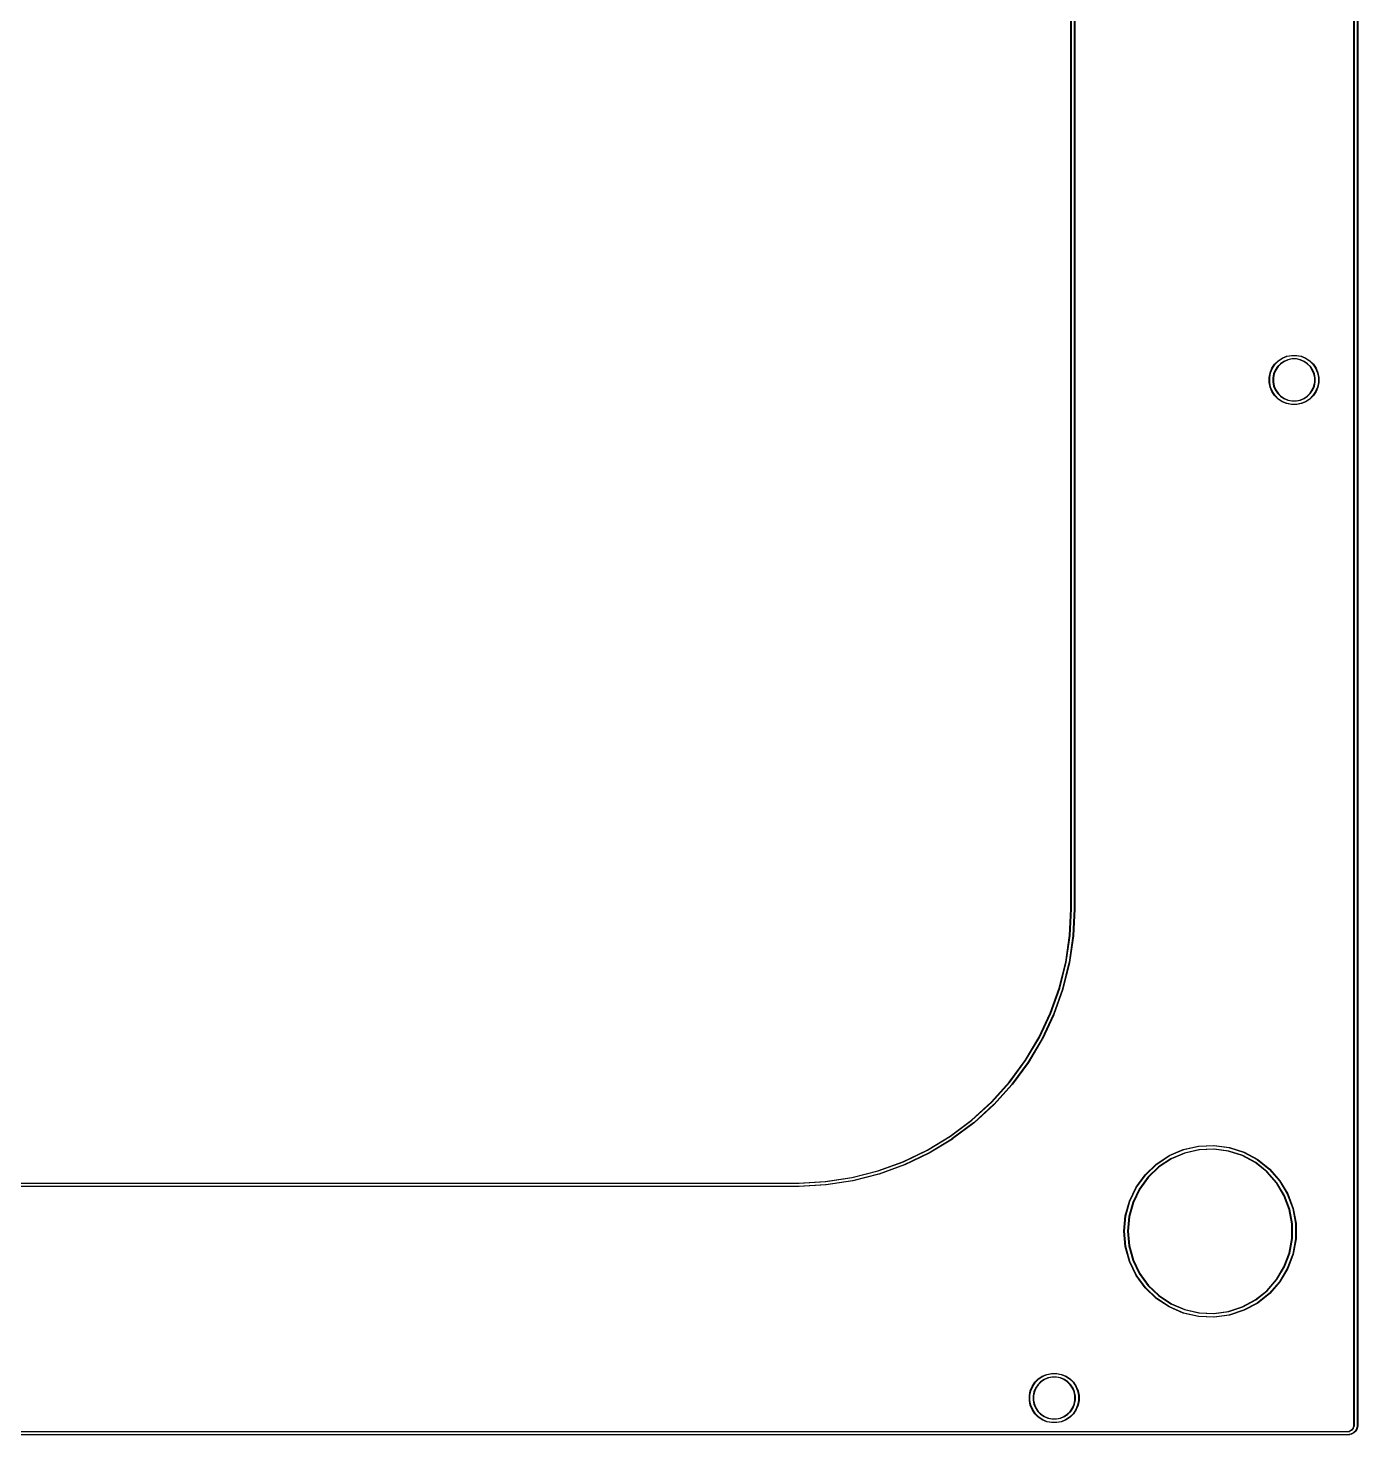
# Model space of a CAD drawing. Extents: x 17 to 176, y -177 to -9.
# Drawn here: x 96.4 to 175.6, y -176.6 to -92.8 of the extents above; entities that cross this region are included whole.
import ezdxf

# ---------------------------------------------------------------- set-up
doc = ezdxf.new("R2010")
doc.units = 0
doc.layers.add('BLACK', color=7, linetype='CONTINUOUS')

msp = doc.modelspace()

# ---------------------------------------------------------------- linework, layer by layer
at = {"layer": 'BLACK', "linetype": 'CONTINUOUS'}
for p, q in [((175.35, -176.017), (175.351, -52.2426)), ((175.382, -176.017), (175.382, -52.2426)), ((175.55, -52.2359), (175.55, -176.027)), ((175.582, -52.2359), (175.582, -176.027)), ((158.491, -145.291), (158.491, -53.716)), ((158.523, -145.291), (158.523, -53.716)), ((158.691, -53.7107), (158.691, -145.298)), ((158.723, -53.7107), (158.723, -145.298)), ((170.355, -113.365), (170.466, -113.098)), ((170.387, -113.365), (170.497, -113.098)), ((170.466, -113.098), (170.626, -112.858)), ((170.497, -113.098), (170.658, -112.858)), ((170.626, -112.858), (170.83, -112.654)), ((170.658, -112.858), (170.862, -112.654)), ((170.796, -112.997), (170.66, -113.202)), ((170.828, -112.997), (170.691, -113.202)), ((170.97, -112.824), (170.796, -112.997)), ((171.001, -112.824), (170.828, -112.997)), ((170.83, -112.654), (171.07, -112.493)), ((170.862, -112.654), (171.102, -112.493)), ((171.174, -112.687), (170.97, -112.824)), ((171.206, -112.687), (171.001, -112.824)), ((171.07, -112.493), (171.337, -112.383)), ((171.102, -112.493), (171.369, -112.383)), ((171.401, -112.593), (171.174, -112.687)), ((171.432, -112.593), (171.206, -112.687)), ((171.337, -112.383), (171.62, -112.327)), ((171.369, -112.383), (171.652, -112.327)), ((171.642, -112.545), (171.401, -112.593)), ((171.673, -112.545), (171.432, -112.593)), ((171.62, -112.327), (171.909, -112.327)), ((171.887, -112.545), (171.642, -112.545)), ((171.652, -112.327), (171.94, -112.327)), ((171.919, -112.545), (171.673, -112.545)), ((172.128, -112.593), (171.887, -112.545)), ((171.909, -112.327), (172.192, -112.383)), ((172.16, -112.593), (171.919, -112.545)), ((171.94, -112.327), (172.224, -112.383)), ((172.355, -112.687), (172.128, -112.593)), ((172.387, -112.687), (172.16, -112.593)), ((172.192, -112.383), (172.458, -112.493)), ((172.224, -112.383), (172.49, -112.493)), ((172.559, -112.824), (172.355, -112.687)), ((172.591, -112.824), (172.387, -112.687)), ((172.458, -112.493), (172.699, -112.654)), ((172.49, -112.493), (172.73, -112.654)), ((172.733, -112.997), (172.559, -112.824)), ((172.764, -112.997), (172.591, -112.824)), ((172.699, -112.654), (172.903, -112.858)), ((172.73, -112.654), (172.934, -112.858)), ((172.869, -113.202), (172.733, -112.997)), ((172.901, -113.202), (172.764, -112.997)), ((172.903, -112.858), (173.063, -113.098)), ((172.934, -112.858), (173.095, -113.098)), ((173.063, -113.098), (173.173, -113.365)), ((173.095, -113.098), (173.205, -113.365)), ((170.299, -113.648), (170.355, -113.365)), ((170.299, -113.936), (170.299, -113.648)), ((170.355, -114.219), (170.299, -113.936)), ((170.331, -113.648), (170.387, -113.365)), ((170.331, -113.936), (170.331, -113.648)), ((170.387, -114.219), (170.331, -113.936)), ((170.566, -113.428), (170.518, -113.669)), ((170.518, -113.669), (170.518, -113.915)), ((170.518, -113.915), (170.566, -114.156)), ((170.597, -113.428), (170.55, -113.669)), ((170.55, -113.669), (170.55, -113.915)), ((170.55, -113.915), (170.597, -114.156)), ((170.66, -113.202), (170.566, -113.428)), ((170.691, -113.202), (170.597, -113.428)), ((172.963, -113.428), (172.869, -113.202)), ((172.995, -113.428), (172.901, -113.202)), ((173.011, -113.669), (172.963, -113.428)), ((172.963, -114.156), (173.011, -113.915)), ((173.043, -113.669), (172.995, -113.428)), ((172.995, -114.156), (173.043, -113.915)), ((173.011, -113.915), (173.011, -113.669)), ((173.043, -113.915), (173.043, -113.669)), ((173.173, -113.365), (173.23, -113.648)), ((173.23, -113.936), (173.173, -114.219)), ((173.205, -113.365), (173.262, -113.648)), ((173.262, -113.936), (173.205, -114.219)), ((173.23, -113.648), (173.23, -113.936)), ((173.262, -113.648), (173.262, -113.936)), ((170.466, -114.486), (170.355, -114.219)), ((170.497, -114.486), (170.387, -114.219)), ((170.626, -114.726), (170.466, -114.486)), ((170.658, -114.726), (170.497, -114.486)), ((170.566, -114.156), (170.66, -114.382)), ((170.597, -114.156), (170.691, -114.382)), ((170.83, -114.93), (170.626, -114.726)), ((170.862, -114.93), (170.658, -114.726)), ((170.66, -114.382), (170.796, -114.587)), ((170.691, -114.382), (170.828, -114.587)), ((170.796, -114.587), (170.97, -114.76)), ((170.828, -114.587), (171.001, -114.76)), ((170.97, -114.76), (171.174, -114.897)), ((171.001, -114.76), (171.206, -114.897)), ((172.355, -114.897), (172.559, -114.76)), ((172.387, -114.897), (172.591, -114.76)), ((172.559, -114.76), (172.733, -114.587)), ((172.591, -114.76), (172.764, -114.587)), ((172.903, -114.726), (172.699, -114.93)), ((172.934, -114.726), (172.73, -114.93)), ((172.733, -114.587), (172.869, -114.382)), ((172.764, -114.587), (172.901, -114.382)), ((172.869, -114.382), (172.963, -114.156)), ((172.901, -114.382), (172.995, -114.156)), ((173.063, -114.486), (172.903, -114.726)), ((173.095, -114.486), (172.934, -114.726)), ((173.173, -114.219), (173.063, -114.486)), ((173.205, -114.219), (173.095, -114.486)), ((171.07, -115.091), (170.83, -114.93)), ((171.102, -115.091), (170.862, -114.93)), ((171.337, -115.201), (171.07, -115.091)), ((171.369, -115.201), (171.102, -115.091)), ((171.174, -114.897), (171.401, -114.991)), ((171.206, -114.897), (171.432, -114.991)), ((171.62, -115.257), (171.337, -115.201)), ((171.652, -115.257), (171.369, -115.201)), ((171.401, -114.991), (171.642, -115.039)), ((171.432, -114.991), (171.673, -115.039)), ((171.909, -115.257), (171.62, -115.257)), ((171.642, -115.039), (171.887, -115.039)), ((171.94, -115.257), (171.652, -115.257)), ((171.673, -115.039), (171.919, -115.039)), ((171.887, -115.039), (172.128, -114.991)), ((172.192, -115.201), (171.909, -115.257)), ((171.919, -115.039), (172.16, -114.991)), ((172.224, -115.201), (171.94, -115.257)), ((172.128, -114.991), (172.355, -114.897)), ((172.16, -114.991), (172.387, -114.897)), ((172.458, -115.091), (172.192, -115.201)), ((172.49, -115.091), (172.224, -115.201)), ((172.699, -114.93), (172.458, -115.091)), ((172.73, -114.93), (172.49, -115.091)), ((158.413, -146.888), (158.491, -145.291)), ((158.445, -146.888), (158.523, -145.291)), ((158.691, -145.301), (158.613, -146.903)), ((158.723, -145.301), (158.644, -146.903)), ((158.691, -145.298), (158.691, -145.301)), ((158.723, -145.298), (158.723, -145.301)), ((158.18, -148.467), (158.413, -146.888)), ((158.212, -148.467), (158.445, -146.888)), ((158.612, -146.912), (158.377, -148.501)), ((158.643, -146.912), (158.409, -148.501)), ((158.613, -146.904), (158.612, -146.908)), ((158.612, -146.908), (158.612, -146.912)), ((158.613, -146.903), (158.613, -146.904)), ((158.644, -146.908), (158.643, -146.912)), ((158.644, -146.903), (158.644, -146.904)), ((158.644, -146.904), (158.644, -146.908)), ((157.794, -150.016), (158.18, -148.467)), ((157.825, -150.016), (158.212, -148.467)), ((158.375, -148.511), (157.987, -150.07)), ((158.407, -148.511), (158.018, -150.07)), ((158.376, -148.507), (158.375, -148.511)), ((158.377, -148.503), (158.376, -148.507)), ((158.377, -148.501), (158.377, -148.503)), ((158.408, -148.507), (158.407, -148.511)), ((158.409, -148.503), (158.408, -148.507)), ((158.409, -148.501), (158.409, -148.503)), ((157.258, -151.52), (157.794, -150.016)), ((157.29, -151.52), (157.825, -150.016)), ((157.984, -150.079), (157.445, -151.592)), ((158.015, -150.079), (157.477, -151.592)), ((157.985, -150.075), (157.984, -150.079)), ((157.986, -150.071), (157.985, -150.075)), ((157.987, -150.07), (157.986, -150.071)), ((158.017, -150.075), (158.015, -150.079)), ((158.018, -150.071), (158.017, -150.075)), ((158.018, -150.07), (158.018, -150.071)), ((156.578, -152.965), (157.258, -151.52)), ((156.61, -152.965), (157.29, -151.52)), ((157.441, -151.601), (156.757, -153.055)), ((157.473, -151.601), (156.789, -153.055)), ((157.443, -151.597), (157.441, -151.601)), ((157.444, -151.593), (157.443, -151.597)), ((157.445, -151.592), (157.444, -151.593)), ((157.475, -151.597), (157.473, -151.601)), ((157.476, -151.593), (157.475, -151.597)), ((157.477, -151.592), (157.476, -151.593)), ((155.761, -154.336), (156.578, -152.965)), ((155.793, -154.336), (156.61, -152.965)), ((156.753, -153.063), (155.93, -154.443)), ((156.784, -153.063), (155.962, -154.443)), ((156.755, -153.059), (156.753, -153.063)), ((156.757, -153.056), (156.755, -153.059)), ((156.757, -153.055), (156.757, -153.056)), ((156.786, -153.059), (156.784, -153.063)), ((156.788, -153.056), (156.786, -153.059)), ((156.789, -153.055), (156.788, -153.056)), ((154.813, -155.621), (155.761, -154.336)), ((154.845, -155.621), (155.793, -154.336)), ((155.925, -154.451), (154.972, -155.744)), ((155.957, -154.451), (155.003, -155.744)), ((155.927, -154.448), (155.925, -154.451)), ((155.929, -154.444), (155.927, -154.448)), ((155.93, -154.443), (155.929, -154.444)), ((155.959, -154.448), (155.957, -154.451)), ((155.961, -154.444), (155.959, -154.448)), ((155.962, -154.443), (155.961, -154.444)), ((153.745, -156.808), (154.813, -155.621)), ((153.777, -156.808), (154.845, -155.621)), ((154.965, -155.752), (153.891, -156.945)), ((154.997, -155.752), (153.922, -156.945)), ((154.968, -155.748), (154.965, -155.752)), ((154.971, -155.745), (154.968, -155.748)), ((154.972, -155.744), (154.971, -155.745)), ((155, -155.748), (154.997, -155.752)), ((155.002, -155.745), (155, -155.748)), ((155.003, -155.744), (155.002, -155.745)), ((152.566, -157.884), (153.745, -156.808)), ((152.598, -157.884), (153.777, -156.808)), ((153.884, -156.952), (152.698, -158.035)), ((153.915, -156.952), (152.729, -158.035)), ((153.887, -156.949), (153.884, -156.952)), ((153.89, -156.946), (153.887, -156.949)), ((153.891, -156.945), (153.89, -156.946)), ((153.891, -156.945), (153.891, -156.945)), ((153.891, -156.945), (153.891, -156.945)), ((153.918, -156.949), (153.915, -156.952)), ((153.921, -156.946), (153.918, -156.949)), ((153.922, -156.945), (153.921, -156.946)), ((153.922, -156.945), (153.922, -156.945)), ((153.922, -156.945), (153.922, -156.945)), ((151.288, -158.841), (152.566, -157.884)), ((151.32, -158.841), (152.598, -157.884)), ((152.69, -158.042), (151.404, -159.004)), ((152.722, -158.042), (151.436, -159.004)), ((152.693, -158.039), (152.69, -158.042)), ((152.696, -158.036), (152.693, -158.039)), ((152.698, -158.035), (152.696, -158.036)), ((152.725, -158.039), (152.722, -158.042)), ((152.728, -158.036), (152.725, -158.039)), ((152.729, -158.035), (152.728, -158.036)), ((149.922, -159.668), (151.288, -158.841)), ((149.954, -159.668), (151.32, -158.841)), ((151.396, -159.009), (150.022, -159.841)), ((151.427, -159.009), (150.053, -159.841)), ((151.399, -159.007), (151.396, -159.009)), ((151.403, -159.005), (151.399, -159.007)), ((151.404, -159.004), (151.403, -159.005)), ((151.431, -159.007), (151.427, -159.009)), ((151.434, -159.005), (151.431, -159.007)), ((151.436, -159.004), (151.434, -159.005)), ((148.483, -160.358), (149.922, -159.668)), ((148.514, -160.358), (149.954, -159.668)), ((150.013, -159.846), (148.565, -160.54)), ((150.045, -159.846), (148.596, -160.54)), ((150.017, -159.844), (150.013, -159.846)), ((150.021, -159.842), (150.017, -159.844)), ((150.022, -159.841), (150.021, -159.842)), ((150.022, -159.841), (150.022, -159.841)), ((150.022, -159.841), (150.022, -159.841)), ((150.049, -159.844), (150.045, -159.846)), ((150.052, -159.842), (150.049, -159.844)), ((150.053, -159.841), (150.052, -159.842)), ((150.053, -159.841), (150.053, -159.841)), ((150.053, -159.841), (150.053, -159.841)), ((163.575, -160.5), (164.341, -159.994)), ((163.606, -160.5), (164.372, -159.994)), ((164.341, -159.994), (165.185, -159.634)), ((164.372, -159.994), (165.216, -159.634)), ((165.253, -159.843), (164.445, -160.188)), ((165.284, -159.843), (164.477, -160.188)), ((165.185, -159.634), (166.08, -159.429)), ((165.216, -159.634), (166.111, -159.429)), ((166.109, -159.647), (165.253, -159.843)), ((166.141, -159.647), (165.284, -159.843)), ((166.08, -159.429), (166.997, -159.388)), ((166.987, -159.608), (166.109, -159.647)), ((166.111, -159.429), (167.028, -159.388)), ((167.018, -159.608), (166.141, -159.647)), ((167.857, -159.726), (166.987, -159.608)), ((166.997, -159.388), (167.906, -159.511)), ((167.889, -159.726), (167.018, -159.608)), ((167.028, -159.388), (167.938, -159.511)), ((168.693, -159.997), (167.857, -159.726)), ((168.724, -159.997), (167.889, -159.726)), ((167.906, -159.511), (168.779, -159.795)), ((167.938, -159.511), (168.811, -159.795)), ((169.466, -160.414), (168.693, -159.997)), ((169.498, -160.414), (168.724, -159.997)), ((168.779, -159.795), (169.587, -160.23)), ((168.811, -159.795), (169.619, -160.23)), ((146.982, -160.904), (148.483, -160.358)), ((147.014, -160.904), (148.514, -160.358)), ((148.556, -160.544), (147.046, -161.093)), ((148.587, -160.544), (147.078, -161.093)), ((148.559, -160.542), (148.556, -160.544)), ((148.563, -160.541), (148.559, -160.542)), ((148.565, -160.54), (148.563, -160.541)), ((148.565, -160.54), (148.565, -160.54)), ((148.565, -160.54), (148.565, -160.54)), ((148.591, -160.542), (148.587, -160.544)), ((148.595, -160.541), (148.591, -160.542)), ((148.596, -160.54), (148.595, -160.541)), ((148.596, -160.54), (148.596, -160.54)), ((148.596, -160.54), (148.596, -160.54)), ((162.911, -161.134), (163.575, -160.5)), ((162.943, -161.134), (163.606, -160.5)), ((163.712, -160.672), (163.077, -161.279)), ((163.744, -160.672), (163.109, -161.279)), ((164.445, -160.188), (163.712, -160.672)), ((164.477, -160.188), (163.744, -160.672)), ((170.153, -160.961), (169.466, -160.414)), ((170.185, -160.961), (169.498, -160.414)), ((169.587, -160.23), (170.305, -160.802)), ((169.619, -160.23), (170.337, -160.802)), ((170.305, -160.802), (170.909, -161.494)), ((170.337, -160.802), (170.941, -161.494)), ((50.5748, -161.635), (142.15, -161.635)), ((50.6066, -161.635), (142.182, -161.635)), ((142.15, -161.635), (142.262, -161.634)), ((142.182, -161.635), (142.294, -161.634)), ((142.262, -161.634), (143.858, -161.545)), ((142.294, -161.634), (143.89, -161.545)), ((143.858, -161.545), (145.436, -161.301)), ((145.471, -161.498), (143.884, -161.743)), ((143.89, -161.545), (145.468, -161.301)), ((145.503, -161.498), (143.916, -161.743)), ((145.436, -161.301), (146.982, -160.904)), ((145.468, -161.301), (147.014, -160.904)), ((145.475, -161.497), (145.471, -161.498)), ((145.48, -161.496), (145.475, -161.497)), ((145.481, -161.496), (145.48, -161.496)), ((147.037, -161.096), (145.481, -161.496)), ((145.481, -161.496), (145.481, -161.496)), ((145.481, -161.496), (145.481, -161.496)), ((145.507, -161.497), (145.503, -161.498)), ((145.511, -161.496), (145.507, -161.497)), ((145.513, -161.496), (145.511, -161.496)), ((147.069, -161.096), (145.513, -161.496)), ((145.513, -161.496), (145.513, -161.496)), ((145.513, -161.496), (145.513, -161.496)), ((147.041, -161.095), (147.037, -161.096)), ((147.045, -161.094), (147.041, -161.095)), ((147.046, -161.093), (147.045, -161.094)), ((147.046, -161.093), (147.046, -161.093)), ((147.046, -161.093), (147.046, -161.093)), ((147.073, -161.095), (147.069, -161.096)), ((147.077, -161.094), (147.073, -161.095)), ((147.078, -161.093), (147.077, -161.094)), ((147.078, -161.093), (147.078, -161.093)), ((147.078, -161.093), (147.078, -161.093)), ((162.372, -161.877), (162.911, -161.134)), ((162.403, -161.877), (162.943, -161.134)), ((163.077, -161.279), (162.56, -161.99)), ((163.109, -161.279), (162.592, -161.99)), ((170.731, -161.623), (170.153, -160.961)), ((170.763, -161.623), (170.185, -160.961)), ((171.182, -162.377), (170.731, -161.623)), ((171.213, -162.377), (170.763, -161.623)), ((170.909, -161.494), (171.38, -162.282)), ((170.941, -161.494), (171.412, -162.282)), ((142.155, -161.834), (50.5675, -161.834)), ((142.187, -161.834), (50.5992, -161.834)), ((142.265, -161.834), (142.155, -161.834)), ((142.155, -161.834), (142.155, -161.834)), ((142.297, -161.834), (142.187, -161.834)), ((142.187, -161.834), (142.187, -161.834)), ((142.267, -161.834), (142.265, -161.834)), ((142.269, -161.834), (142.267, -161.834)), ((142.27, -161.834), (142.269, -161.834)), ((143.874, -161.744), (142.27, -161.834)), ((142.299, -161.834), (142.297, -161.834)), ((142.301, -161.834), (142.299, -161.834)), ((142.302, -161.834), (142.301, -161.834)), ((143.906, -161.744), (142.302, -161.834)), ((143.878, -161.744), (143.874, -161.744)), ((143.883, -161.743), (143.878, -161.744)), ((143.884, -161.743), (143.883, -161.743)), ((143.91, -161.744), (143.906, -161.744)), ((143.914, -161.743), (143.91, -161.744)), ((143.916, -161.743), (143.914, -161.743)), ((161.973, -162.704), (162.372, -161.877)), ((162.005, -162.704), (162.403, -161.877)), ((162.56, -161.99), (162.179, -162.781)), ((162.592, -161.99), (162.211, -162.781)), ((171.49, -163.2), (171.182, -162.377)), ((171.522, -163.2), (171.213, -162.377)), ((171.38, -162.282), (171.702, -163.141)), ((171.412, -162.282), (171.734, -163.141)), ((161.729, -163.589), (161.973, -162.704)), ((161.761, -163.589), (162.005, -162.704)), ((162.179, -162.781), (161.946, -163.628)), ((162.211, -162.781), (161.977, -163.628)), ((171.647, -164.064), (171.49, -163.2)), ((171.679, -164.064), (171.522, -163.2)), ((171.702, -163.141), (171.866, -164.044)), ((171.734, -163.141), (171.898, -164.044)), ((161.647, -164.503), (161.729, -163.589)), ((161.679, -164.503), (161.761, -163.589)), ((161.946, -163.628), (161.867, -164.503)), ((161.977, -163.628), (161.899, -164.503)), ((171.647, -164.942), (171.647, -164.064)), ((171.679, -164.942), (171.679, -164.064)), ((171.866, -164.044), (171.866, -164.962)), ((171.898, -164.044), (171.898, -164.962)), ((161.729, -165.417), (161.647, -164.503)), ((161.761, -165.417), (161.679, -164.503)), ((161.867, -164.503), (161.946, -165.378)), ((161.899, -164.503), (161.977, -165.378)), ((171.49, -165.807), (171.647, -164.942)), ((171.522, -165.807), (171.679, -164.942)), ((171.866, -164.962), (171.702, -165.865)), ((171.898, -164.962), (171.734, -165.865)), ((161.973, -166.302), (161.729, -165.417)), ((162.005, -166.302), (161.761, -165.417)), ((161.946, -165.378), (162.179, -166.225)), ((161.977, -165.378), (162.211, -166.225)), ((171.182, -166.629), (171.49, -165.807)), ((171.213, -166.629), (171.522, -165.807)), ((171.702, -165.865), (171.38, -166.725)), ((171.734, -165.865), (171.412, -166.725)), ((162.372, -167.129), (161.973, -166.302)), ((162.403, -167.129), (162.005, -166.302)), ((162.179, -166.225), (162.56, -167.016)), ((162.211, -166.225), (162.592, -167.016)), ((170.731, -167.383), (171.182, -166.629)), ((170.763, -167.383), (171.213, -166.629)), ((171.38, -166.725), (170.909, -167.513)), ((171.412, -166.725), (170.941, -167.513)), ((162.911, -167.872), (162.372, -167.129)), ((162.943, -167.872), (162.403, -167.129)), ((162.56, -167.016), (163.077, -167.727)), ((162.592, -167.016), (163.109, -167.727)), ((170.153, -168.045), (170.731, -167.383)), ((170.185, -168.045), (170.763, -167.383)), ((170.909, -167.513), (170.305, -168.204)), ((170.941, -167.513), (170.337, -168.204)), ((163.575, -168.506), (162.911, -167.872)), ((163.606, -168.506), (162.943, -167.872)), ((163.077, -167.727), (163.712, -168.334)), ((163.109, -167.727), (163.744, -168.334)), ((163.712, -168.334), (164.445, -168.818)), ((163.744, -168.334), (164.477, -168.818)), ((169.466, -168.593), (170.153, -168.045)), ((169.498, -168.593), (170.185, -168.045)), ((170.305, -168.204), (169.587, -168.776)), ((170.337, -168.204), (169.619, -168.776)), ((164.341, -169.012), (163.575, -168.506)), ((164.372, -169.012), (163.606, -168.506)), ((165.185, -169.373), (164.341, -169.012)), ((165.216, -169.373), (164.372, -169.012)), ((164.445, -168.818), (165.253, -169.163)), ((164.477, -168.818), (165.284, -169.163)), ((165.253, -169.163), (166.109, -169.359)), ((165.284, -169.163), (166.141, -169.359)), ((167.857, -169.28), (168.693, -169.009)), ((167.889, -169.28), (168.724, -169.009)), ((168.779, -169.211), (167.906, -169.495)), ((168.811, -169.211), (167.938, -169.495)), ((168.693, -169.009), (169.466, -168.593)), ((168.724, -169.009), (169.498, -168.593)), ((169.587, -168.776), (168.779, -169.211)), ((169.619, -168.776), (168.811, -169.211)), ((166.08, -169.577), (165.185, -169.373)), ((166.111, -169.577), (165.216, -169.373)), ((166.997, -169.618), (166.08, -169.577)), ((166.109, -169.359), (166.987, -169.398)), ((167.028, -169.618), (166.111, -169.577)), ((166.141, -169.359), (167.018, -169.398)), ((166.987, -169.398), (167.857, -169.28)), ((167.906, -169.495), (166.997, -169.618)), ((167.018, -169.398), (167.889, -169.28)), ((167.938, -169.495), (167.028, -169.618)), ((156.342, -173.5), (156.546, -173.296)), ((156.373, -173.5), (156.578, -173.296)), ((156.546, -173.296), (156.786, -173.136)), ((156.578, -173.296), (156.818, -173.136)), ((156.89, -173.33), (156.685, -173.466)), ((156.921, -173.33), (156.717, -173.466)), ((156.786, -173.136), (157.053, -173.025)), ((156.818, -173.136), (157.084, -173.025)), ((157.116, -173.236), (156.89, -173.33)), ((157.148, -173.236), (156.921, -173.33)), ((157.053, -173.025), (157.336, -172.969)), ((157.084, -173.025), (157.367, -172.969)), ((157.357, -173.188), (157.116, -173.236)), ((157.389, -173.188), (157.148, -173.236)), ((157.336, -172.969), (157.624, -172.969)), ((157.603, -173.188), (157.357, -173.188)), ((157.367, -172.969), (157.656, -172.969)), ((157.635, -173.188), (157.389, -173.188)), ((157.844, -173.236), (157.603, -173.188)), ((157.624, -172.969), (157.907, -173.025)), ((157.875, -173.236), (157.635, -173.188)), ((157.656, -172.969), (157.939, -173.025)), ((158.07, -173.33), (157.844, -173.236)), ((158.102, -173.33), (157.875, -173.236)), ((157.907, -173.025), (158.174, -173.136)), ((157.939, -173.025), (158.206, -173.136)), ((158.275, -173.466), (158.07, -173.33)), ((158.306, -173.466), (158.102, -173.33)), ((158.174, -173.136), (158.414, -173.296)), ((158.206, -173.136), (158.446, -173.296)), ((158.414, -173.296), (158.618, -173.5)), ((158.446, -173.296), (158.65, -173.5)), ((156.015, -174.29), (156.071, -174.007)), ((156.046, -174.29), (156.103, -174.007)), ((156.071, -174.007), (156.181, -173.74)), ((156.103, -174.007), (156.213, -173.74)), ((156.181, -173.74), (156.342, -173.5)), ((156.213, -173.74), (156.373, -173.5)), ((156.281, -174.071), (156.233, -174.312)), ((156.313, -174.071), (156.265, -174.312)), ((156.375, -173.844), (156.281, -174.071)), ((156.407, -173.844), (156.313, -174.071)), ((156.512, -173.64), (156.375, -173.844)), ((156.544, -173.64), (156.407, -173.844)), ((156.685, -173.466), (156.512, -173.64)), ((156.717, -173.466), (156.544, -173.64)), ((158.448, -173.64), (158.275, -173.466)), ((158.48, -173.64), (158.306, -173.466)), ((158.585, -173.844), (158.448, -173.64)), ((158.616, -173.844), (158.48, -173.64)), ((158.679, -174.071), (158.585, -173.844)), ((158.71, -174.071), (158.616, -173.844)), ((158.618, -173.5), (158.779, -173.74)), ((158.65, -173.5), (158.81, -173.74)), ((158.727, -174.312), (158.679, -174.071)), ((158.758, -174.312), (158.71, -174.071)), ((158.779, -173.74), (158.889, -174.007)), ((158.81, -173.74), (158.921, -174.007)), ((158.889, -174.007), (158.945, -174.29)), ((158.921, -174.007), (158.977, -174.29)), ((156.015, -174.579), (156.015, -174.29)), ((156.071, -174.862), (156.015, -174.579)), ((156.046, -174.579), (156.046, -174.29)), ((156.103, -174.862), (156.046, -174.579)), ((156.181, -175.129), (156.071, -174.862)), ((156.213, -175.129), (156.103, -174.862)), ((156.233, -174.312), (156.233, -174.557)), ((156.233, -174.557), (156.281, -174.798)), ((156.265, -174.312), (156.265, -174.557)), ((156.265, -174.557), (156.313, -174.798)), ((156.281, -174.798), (156.375, -175.025)), ((156.313, -174.798), (156.407, -175.025)), ((156.375, -175.025), (156.512, -175.229)), ((156.407, -175.025), (156.544, -175.229)), ((158.448, -175.229), (158.585, -175.025)), ((158.48, -175.229), (158.616, -175.025)), ((158.585, -175.025), (158.679, -174.798)), ((158.616, -175.025), (158.71, -174.798)), ((158.679, -174.798), (158.727, -174.557)), ((158.71, -174.798), (158.758, -174.557)), ((158.727, -174.557), (158.727, -174.312)), ((158.758, -174.557), (158.758, -174.312)), ((158.889, -174.862), (158.779, -175.129)), ((158.921, -174.862), (158.81, -175.129)), ((158.945, -174.579), (158.889, -174.862)), ((158.977, -174.579), (158.921, -174.862)), ((158.945, -174.29), (158.945, -174.579)), ((158.977, -174.29), (158.977, -174.579)), ((156.342, -175.369), (156.181, -175.129)), ((156.373, -175.369), (156.213, -175.129)), ((156.546, -175.573), (156.342, -175.369)), ((156.578, -175.573), (156.373, -175.369)), ((156.512, -175.229), (156.685, -175.403)), ((156.544, -175.229), (156.717, -175.403)), ((156.786, -175.733), (156.546, -175.573)), ((156.818, -175.733), (156.578, -175.573)), ((156.685, -175.403), (156.89, -175.539)), ((156.717, -175.403), (156.921, -175.539)), ((157.053, -175.844), (156.786, -175.733)), ((157.084, -175.844), (156.818, -175.733)), ((156.89, -175.539), (157.116, -175.633)), ((156.921, -175.539), (157.148, -175.633)), ((157.336, -175.9), (157.053, -175.844)), ((157.367, -175.9), (157.084, -175.844)), ((157.116, -175.633), (157.357, -175.681)), ((157.148, -175.633), (157.389, -175.681)), ((157.624, -175.9), (157.336, -175.9)), ((157.357, -175.681), (157.603, -175.681)), ((157.656, -175.9), (157.367, -175.9)), ((157.389, -175.681), (157.635, -175.681)), ((157.603, -175.681), (157.844, -175.633)), ((157.907, -175.844), (157.624, -175.9)), ((157.635, -175.681), (157.875, -175.633)), ((157.939, -175.844), (157.656, -175.9)), ((157.844, -175.633), (158.07, -175.539)), ((157.875, -175.633), (158.102, -175.539)), ((158.174, -175.733), (157.907, -175.844)), ((158.206, -175.733), (157.939, -175.844)), ((158.07, -175.539), (158.275, -175.403)), ((158.102, -175.539), (158.306, -175.403)), ((158.414, -175.573), (158.174, -175.733)), ((158.446, -175.573), (158.206, -175.733)), ((158.275, -175.403), (158.448, -175.229)), ((158.306, -175.403), (158.48, -175.229)), ((158.618, -175.369), (158.414, -175.573)), ((158.65, -175.369), (158.446, -175.573)), ((158.779, -175.129), (158.618, -175.369)), ((158.81, -175.129), (158.65, -175.369)), ((174.947, -176.63), (17.7751, -176.63)), ((17.7849, -176.43), (174.941, -176.43)), ((174.979, -176.63), (17.8068, -176.63)), ((17.8166, -176.43), (174.972, -176.43)), ((174.941, -176.43), (175.024, -176.421)), ((174.952, -176.63), (174.947, -176.63)), ((174.955, -176.63), (174.952, -176.63)), ((174.956, -176.629), (174.955, -176.63)), ((175.055, -176.619), (174.956, -176.629)), ((174.972, -176.43), (175.056, -176.421)), ((174.984, -176.63), (174.979, -176.63)), ((174.987, -176.63), (174.984, -176.63)), ((174.988, -176.629), (174.987, -176.63)), ((175.087, -176.619), (174.988, -176.629)), ((175.024, -176.421), (175.1, -176.398)), ((175.064, -176.617), (175.055, -176.619)), ((175.056, -176.421), (175.132, -176.398)), ((175.073, -176.616), (175.064, -176.617)), ((175.074, -176.615), (175.073, -176.616)), ((175.169, -176.586), (175.074, -176.615)), ((175.096, -176.617), (175.087, -176.619)), ((175.105, -176.616), (175.096, -176.617)), ((175.1, -176.398), (175.17, -176.36)), ((175.106, -176.615), (175.105, -176.616)), ((175.201, -176.586), (175.106, -176.615)), ((175.132, -176.398), (175.202, -176.36)), ((175.177, -176.582), (175.169, -176.586)), ((175.17, -176.36), (175.232, -176.309)), ((175.186, -176.579), (175.177, -176.582)), ((175.187, -176.578), (175.186, -176.579)), ((175.274, -176.531), (175.187, -176.578)), ((175.209, -176.582), (175.201, -176.586)), ((175.202, -176.36), (175.263, -176.309)), ((175.217, -176.579), (175.209, -176.582)), ((175.219, -176.578), (175.217, -176.579)), ((175.306, -176.531), (175.219, -176.578)), ((175.232, -176.309), (175.282, -176.248)), ((175.263, -176.309), (175.314, -176.248)), ((175.282, -176.526), (175.274, -176.531)), ((175.282, -176.248), (175.319, -176.177)), ((175.289, -176.521), (175.282, -176.526)), ((175.29, -176.52), (175.289, -176.521)), ((175.367, -176.457), (175.29, -176.52)), ((175.29, -176.52), (175.29, -176.52)), ((175.29, -176.52), (175.29, -176.52)), ((175.313, -176.526), (175.306, -176.531)), ((175.321, -176.521), (175.313, -176.526)), ((175.314, -176.248), (175.351, -176.177)), ((175.319, -176.177), (175.342, -176.101)), ((175.322, -176.52), (175.321, -176.521)), ((175.398, -176.457), (175.322, -176.52)), ((175.322, -176.52), (175.322, -176.52)), ((175.322, -176.52), (175.322, -176.52)), ((175.342, -176.101), (175.35, -176.017)), ((175.351, -176.177), (175.374, -176.101)), ((175.373, -176.451), (175.367, -176.457)), ((175.38, -176.444), (175.373, -176.451)), ((175.374, -176.101), (175.382, -176.017)), ((175.443, -176.366), (175.38, -176.443)), ((175.38, -176.443), (175.38, -176.443)), ((175.38, -176.443), (175.38, -176.443)), ((175.38, -176.443), (175.38, -176.444)), ((175.405, -176.451), (175.398, -176.457)), ((175.411, -176.444), (175.405, -176.451)), ((175.412, -176.443), (175.411, -176.444)), ((175.475, -176.366), (175.412, -176.443)), ((175.412, -176.443), (175.412, -176.443)), ((175.412, -176.443), (175.412, -176.443)), ((175.448, -176.359), (175.443, -176.366)), ((175.453, -176.351), (175.448, -176.359)), ((175.454, -176.35), (175.453, -176.351)), ((175.5, -176.263), (175.454, -176.35)), ((175.454, -176.35), (175.454, -176.35)), ((175.454, -176.35), (175.454, -176.35)), ((175.48, -176.359), (175.475, -176.366)), ((175.485, -176.351), (175.48, -176.359)), ((175.486, -176.35), (175.485, -176.351)), ((175.532, -176.263), (175.486, -176.35)), ((175.486, -176.35), (175.486, -176.35)), ((175.486, -176.35), (175.486, -176.35)), ((175.504, -176.254), (175.5, -176.263)), ((175.507, -176.246), (175.504, -176.254)), ((175.508, -176.244), (175.507, -176.246)), ((175.537, -176.15), (175.508, -176.244)), ((175.536, -176.254), (175.532, -176.263)), ((175.539, -176.246), (175.536, -176.254)), ((175.538, -176.141), (175.537, -176.15)), ((175.54, -176.132), (175.538, -176.141)), ((175.54, -176.244), (175.539, -176.246)), ((175.55, -176.032), (175.54, -176.13)), ((175.54, -176.13), (175.54, -176.132)), ((175.568, -176.15), (175.54, -176.244)), ((175.55, -176.027), (175.55, -176.032)), ((175.55, -176.032), (175.55, -176.032)), ((175.57, -176.141), (175.568, -176.15)), ((175.572, -176.132), (175.57, -176.141)), ((175.582, -176.032), (175.572, -176.13)), ((175.572, -176.13), (175.572, -176.132)), ((175.582, -176.027), (175.582, -176.032)), ((175.582, -176.032), (175.582, -176.032))]:
    msp.add_line(p, q, dxfattribs=at)

doc.saveas('drawing.dxf')
